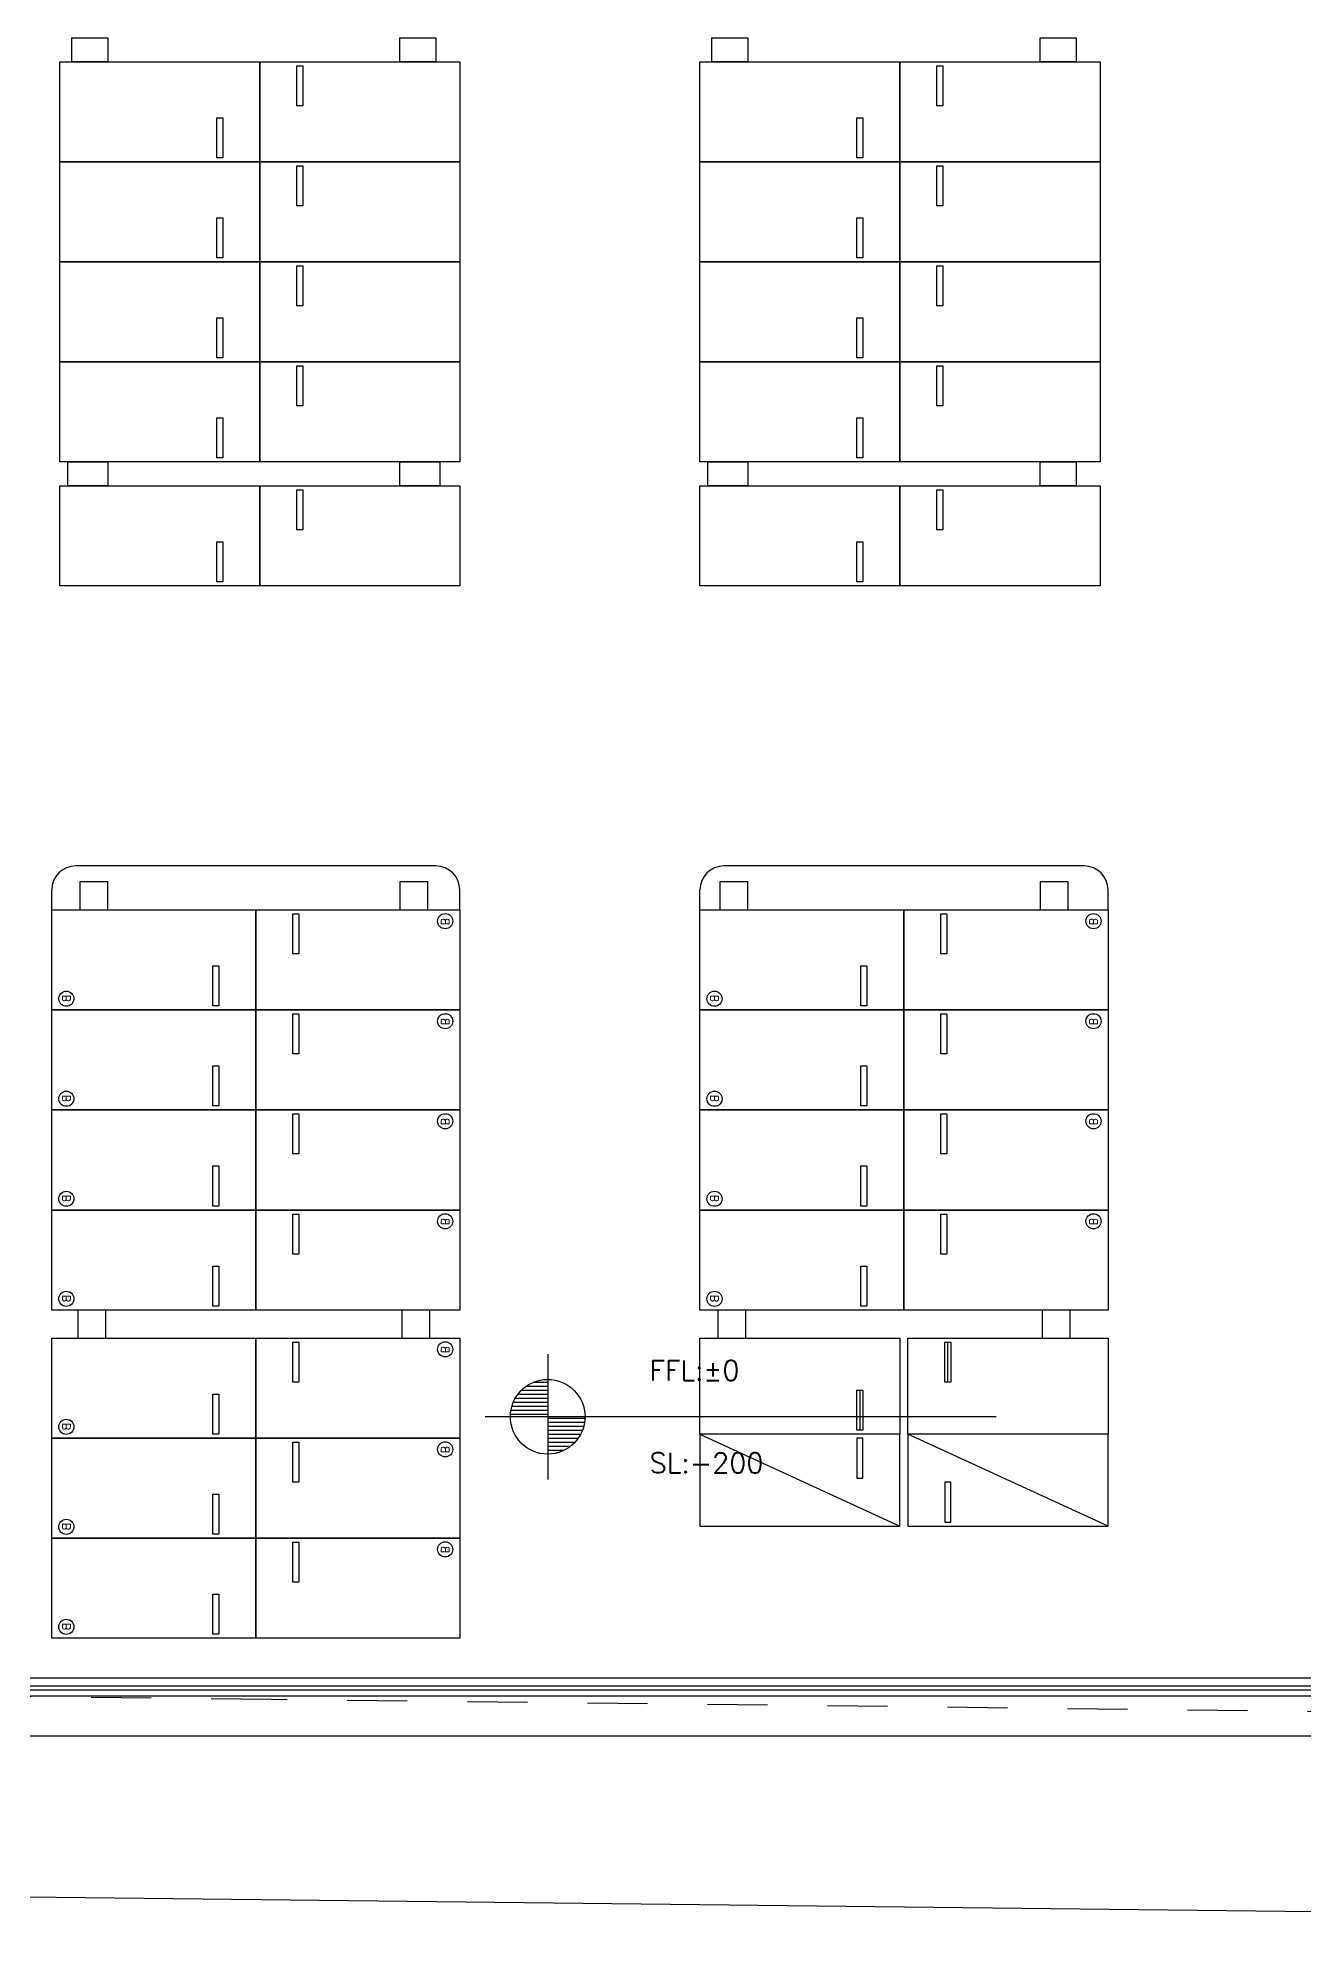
# Model space of a CAD drawing. Header units: millimetres. Extents: x -7614 to 421357, y 87385 to 341757.
# Drawn here: x 146771 to 178399, y 145100 to 192227 of the extents above; entities that cross this region are included whole.
import ezdxf
from ezdxf.enums import TextEntityAlignment as Align

# ---------------------------------------------------------------- set-up
doc = ezdxf.new("R2010")
doc.units = ezdxf.units.MM
doc.header["$LTSCALE"] = 600
doc.header["$MEASUREMENT"] = 0
doc.linetypes.add('HIDDEN', pattern=[2, 1, -1])
doc.layers.add('e-plan', color=9, linetype='CONTINUOUS')
doc.styles.add('kiahn', font='romans.shx', dxfattribs={"bigfont": 'cadhs.shx'})

msp = doc.modelspace()

# ---------------------------------------------------------------- linework, layer by layer
at = {"layer": 'e-plan', "ltscale": 0.5}
for p, q in [((147620, 191627), (147620, 192227)), ((147620, 192227), (148520, 192227)), ((148520, 192227), (148520, 191627)), ((155820, 191627), (155820, 192227)), ((155820, 192227), (156720, 192227)), ((156720, 192227), (156720, 191627)), ((163620, 191627), (163620, 192227)), ((163620, 192227), (164520, 192227)), ((164520, 192227), (164520, 191627)), ((171820, 191627), (171820, 192227)), ((171820, 192227), (172720, 192227)), ((172720, 192227), (172720, 191627)), ((148520, 191627), (147620, 191627)), ((156720, 191627), (155820, 191627)), ((164520, 191627), (163620, 191627)), ((172720, 191627), (171820, 191627)), ((147520, 181027), (147520, 181627)), ((147520, 181627), (148520, 181627)), ((148520, 181627), (148520, 181027)), ((155820, 181027), (155820, 181627)), ((155820, 181627), (156820, 181627)), ((156820, 181627), (156820, 181027)), ((163520, 181027), (163520, 181627)), ((163520, 181627), (164520, 181627)), ((164520, 181627), (164520, 181027)), ((171820, 181027), (171820, 181627)), ((171820, 181627), (172720, 181627)), ((172720, 181627), (172720, 181027)), ((148520, 181027), (147520, 181027)), ((156820, 181027), (155820, 181027)), ((164520, 181027), (163520, 181027)), ((172720, 181027), (171820, 181027))]:
    msp.add_line(p, q, dxfattribs=at)
at = {"layer": 'e-plan'}
for p, q in [((147320, 189127), (147320, 191627)), ((147320, 191627), (152320, 191627)), ((152320, 191627), (152320, 189127)), ((152320, 189127), (152320, 191627)), ((152320, 191627), (157320, 191627)), ((153245, 191527), (153395, 191527)), ((153245, 190527), (153245, 191527)), ((153395, 191527), (153395, 190527)), ((157320, 191627), (157320, 189127)), ((163320, 189127), (163320, 191627)), ((163320, 191627), (168320, 191627)), ((168320, 191627), (168320, 189127)), ((168320, 189127), (168320, 191627)), ((168320, 191627), (173320, 191627)), ((169245, 191527), (169395, 191527)), ((169245, 190527), (169245, 191527)), ((169395, 191527), (169395, 190527)), ((173320, 191627), (173320, 189127)), ((153395, 190527), (153245, 190527)), ((169395, 190527), (169245, 190527)), ((151245, 189227), (151245, 190227)), ((151245, 190227), (151395, 190227)), ((151395, 190227), (151395, 189227)), ((167245, 189227), (167245, 190227)), ((167245, 190227), (167395, 190227)), ((167395, 190227), (167395, 189227)), ((147320, 186627), (147320, 189127)), ((147320, 189127), (152320, 189127)), ((152320, 189127), (147320, 189127)), ((151395, 189227), (151245, 189227)), ((152320, 189127), (152320, 186627)), ((157320, 189127), (152320, 189127)), ((152320, 186627), (152320, 189127)), ((152320, 189127), (157320, 189127)), ((153245, 189027), (153395, 189027)), ((153245, 188027), (153245, 189027)), ((153395, 189027), (153395, 188027)), ((157320, 189127), (157320, 186627)), ((163320, 186627), (163320, 189127)), ((163320, 189127), (168320, 189127)), ((168320, 189127), (163320, 189127)), ((167395, 189227), (167245, 189227)), ((168320, 189127), (168320, 186627)), ((173320, 189127), (168320, 189127)), ((168320, 186627), (168320, 189127)), ((168320, 189127), (173320, 189127)), ((169245, 189027), (169395, 189027)), ((169245, 188027), (169245, 189027)), ((169395, 189027), (169395, 188027)), ((173320, 189127), (173320, 186627)), ((151245, 186727), (151245, 187727)), ((151245, 187727), (151395, 187727)), ((151395, 187727), (151395, 186727)), ((153395, 188027), (153245, 188027)), ((167245, 186727), (167245, 187727)), ((167245, 187727), (167395, 187727)), ((167395, 187727), (167395, 186727)), ((169395, 188027), (169245, 188027)), ((147320, 184127), (147320, 186627)), ((147320, 186627), (152320, 186627)), ((152320, 186627), (147320, 186627)), ((151395, 186727), (151245, 186727)), ((152320, 186627), (152320, 184127)), ((157320, 186627), (152320, 186627)), ((152320, 184127), (152320, 186627)), ((152320, 186627), (157320, 186627)), ((157320, 186627), (157320, 184127)), ((163320, 184127), (163320, 186627)), ((163320, 186627), (168320, 186627)), ((168320, 186627), (163320, 186627)), ((167395, 186727), (167245, 186727)), ((168320, 186627), (168320, 184127)), ((173320, 186627), (168320, 186627)), ((168320, 184127), (168320, 186627)), ((168320, 186627), (173320, 186627)), ((173320, 186627), (173320, 184127)), ((153245, 186527), (153395, 186527)), ((153245, 185527), (153245, 186527)), ((153395, 186527), (153395, 185527)), ((169245, 186527), (169395, 186527)), ((169245, 185527), (169245, 186527)), ((169395, 186527), (169395, 185527)), ((151245, 184227), (151245, 185227)), ((151245, 185227), (151395, 185227)), ((151395, 185227), (151395, 184227)), ((153395, 185527), (153245, 185527)), ((167245, 184227), (167245, 185227)), ((167245, 185227), (167395, 185227)), ((167395, 185227), (167395, 184227)), ((169395, 185527), (169245, 185527)), ((152320, 184127), (147320, 184127)), ((147320, 181627), (147320, 184127)), ((147320, 184127), (152320, 184127)), ((151395, 184227), (151245, 184227)), ((152320, 184127), (152320, 181627)), ((157320, 184127), (152320, 184127)), ((152320, 181627), (152320, 184127)), ((152320, 184127), (157320, 184127)), ((153245, 184027), (153395, 184027)), ((153245, 183027), (153245, 184027)), ((153395, 184027), (153395, 183027)), ((157320, 184127), (157320, 181627)), ((168320, 184127), (163320, 184127)), ((163320, 181627), (163320, 184127)), ((163320, 184127), (168320, 184127)), ((167395, 184227), (167245, 184227)), ((168320, 184127), (168320, 181627)), ((173320, 184127), (168320, 184127)), ((168320, 181627), (168320, 184127)), ((168320, 184127), (173320, 184127)), ((169245, 184027), (169395, 184027)), ((169245, 183027), (169245, 184027)), ((169395, 184027), (169395, 183027)), ((173320, 184127), (173320, 181627)), ((153395, 183027), (153245, 183027)), ((169395, 183027), (169245, 183027)), ((151245, 181727), (151245, 182727)), ((151245, 182727), (151395, 182727)), ((151395, 182727), (151395, 181727)), ((167245, 181727), (167245, 182727)), ((167245, 182727), (167395, 182727)), ((167395, 182727), (167395, 181727)), ((152320, 181627), (147320, 181627)), ((151395, 181727), (151245, 181727)), ((157320, 181627), (152320, 181627)), ((168320, 181627), (163320, 181627)), ((167395, 181727), (167245, 181727)), ((173320, 181627), (168320, 181627)), ((147320, 178527), (147320, 181027)), ((147320, 181027), (152320, 181027)), ((152320, 181027), (152320, 178527)), ((152320, 178527), (152320, 181027)), ((152320, 181027), (157320, 181027)), ((157320, 181027), (157320, 178527)), ((163320, 178527), (163320, 181027)), ((163320, 181027), (168320, 181027)), ((168320, 181027), (168320, 178527)), ((168320, 178527), (168320, 181027)), ((168320, 181027), (173320, 181027)), ((173320, 181027), (173320, 178527)), ((153245, 180927), (153395, 180927)), ((153245, 179927), (153245, 180927)), ((153395, 180927), (153395, 179927)), ((169245, 180927), (169395, 180927)), ((169245, 179927), (169245, 180927)), ((169395, 180927), (169395, 179927)), ((151245, 178627), (151245, 179627)), ((151245, 179627), (151395, 179627)), ((151395, 179627), (151395, 178627)), ((153395, 179927), (153245, 179927)), ((167245, 178627), (167245, 179627)), ((167245, 179627), (167395, 179627)), ((167395, 179627), (167395, 178627)), ((169395, 179927), (169245, 179927)), ((151395, 178627), (151245, 178627)), ((167395, 178627), (167245, 178627)), ((152320, 178527), (147320, 178527)), ((157320, 178527), (152320, 178527)), ((168320, 178527), (163320, 178527)), ((173320, 178527), (168320, 178527)), ((156720, 171527), (147720, 171527)), ((148520, 171127), (147820, 171127)), ((147820, 171127), (147820, 170427)), ((148520, 170427), (148520, 171127)), ((156520, 171127), (155820, 171127)), ((155820, 171127), (155820, 170427)), ((156520, 170427), (156520, 171127)), ((164520, 171127), (163820, 171127)), ((163820, 171127), (163820, 170427)), ((172920, 171527), (163920, 171527)), ((164520, 170427), (164520, 171127)), ((172520, 171127), (171820, 171127)), ((171820, 171127), (171820, 170427)), ((172520, 170427), (172520, 171127)), ((147120, 170427), (147120, 170927)), ((157320, 170427), (157320, 170927)), ((163320, 170427), (163320, 170927)), ((173520, 170427), (173520, 170927)), ((147120, 167927), (147120, 170427)), ((147120, 170427), (152220, 170427)), ((147820, 170427), (148520, 170427)), ((152220, 170427), (152220, 167927)), ((152220, 167927), (152220, 170427)), ((152220, 170427), (157320, 170427)), ((153145, 170327), (153295, 170327)), ((153145, 169327), (153145, 170327)), ((153295, 170327), (153295, 169327)), ((155820, 170427), (156520, 170427)), ((157320, 170427), (157320, 167927)), ((163320, 167927), (163320, 170427)), ((163320, 170427), (168420, 170427)), ((163820, 170427), (164520, 170427)), ((168420, 170427), (168420, 167927)), ((168420, 167927), (168420, 170427)), ((168420, 170427), (173520, 170427)), ((169345, 170327), (169495, 170327)), ((169345, 169327), (169345, 170327)), ((169495, 170327), (169495, 169327)), ((171820, 170427), (172520, 170427)), ((173520, 170427), (173520, 167927)), ((153295, 169327), (153145, 169327)), ((169495, 169327), (169345, 169327)), ((151145, 168027), (151145, 169027)), ((151145, 169027), (151295, 169027)), ((151295, 169027), (151295, 168027)), ((167345, 168027), (167345, 169027)), ((167345, 169027), (167495, 169027)), ((167495, 169027), (167495, 168027)), ((152220, 167927), (147120, 167927)), ((147120, 165427), (147120, 167927)), ((147120, 167927), (152220, 167927)), ((151295, 168027), (151145, 168027)), ((152220, 167927), (152220, 165427)), ((152220, 165427), (152220, 167927)), ((152220, 167927), (157320, 167927)), ((157320, 167927), (152220, 167927)), ((153145, 167827), (153295, 167827)), ((153145, 166827), (153145, 167827)), ((153295, 167827), (153295, 166827)), ((157320, 167927), (157320, 165427)), ((168420, 167927), (163320, 167927)), ((163320, 165427), (163320, 167927)), ((163320, 167927), (168420, 167927)), ((167495, 168027), (167345, 168027)), ((168420, 167927), (168420, 165427)), ((168420, 165427), (168420, 167927)), ((168420, 167927), (173520, 167927)), ((173520, 167927), (168420, 167927)), ((169345, 167827), (169495, 167827)), ((169345, 166827), (169345, 167827)), ((169495, 167827), (169495, 166827)), ((173520, 167927), (173520, 165427)), ((151145, 165527), (151145, 166527)), ((151145, 166527), (151295, 166527)), ((151295, 166527), (151295, 165527)), ((153295, 166827), (153145, 166827)), ((167345, 165527), (167345, 166527)), ((167345, 166527), (167495, 166527)), ((167495, 166527), (167495, 165527)), ((169495, 166827), (169345, 166827)), ((152220, 165427), (147120, 165427)), ((147120, 162927), (147120, 165427)), ((147120, 165427), (152220, 165427)), ((151295, 165527), (151145, 165527)), ((152220, 165427), (152220, 162927)), ((157320, 165427), (152220, 165427)), ((152220, 162927), (152220, 165427)), ((152220, 165427), (157320, 165427)), ((157320, 165427), (157320, 162927)), ((168420, 165427), (163320, 165427)), ((163320, 162927), (163320, 165427)), ((163320, 165427), (168420, 165427)), ((167495, 165527), (167345, 165527)), ((168420, 165427), (168420, 162927)), ((173520, 165427), (168420, 165427)), ((168420, 162927), (168420, 165427)), ((168420, 165427), (173520, 165427)), ((173520, 165427), (173520, 162927)), ((153145, 165327), (153295, 165327)), ((153145, 164327), (153145, 165327)), ((153295, 165327), (153295, 164327)), ((169345, 165327), (169495, 165327)), ((169345, 164327), (169345, 165327)), ((169495, 165327), (169495, 164327)), ((151145, 163027), (151145, 164027)), ((151145, 164027), (151295, 164027)), ((151295, 164027), (151295, 163027)), ((153295, 164327), (153145, 164327)), ((167345, 163027), (167345, 164027)), ((167345, 164027), (167495, 164027)), ((167495, 164027), (167495, 163027)), ((169495, 164327), (169345, 164327)), ((152220, 162927), (147120, 162927)), ((147120, 160427), (147120, 162927)), ((147120, 162927), (152220, 162927)), ((151295, 163027), (151145, 163027)), ((152220, 162927), (152220, 160427)), ((152220, 160427), (152220, 162927)), ((152220, 162927), (157320, 162927)), ((157320, 162927), (152220, 162927)), ((153145, 162827), (153295, 162827)), ((153145, 161827), (153145, 162827)), ((153295, 162827), (153295, 161827)), ((157320, 162927), (157320, 160427)), ((168420, 162927), (163320, 162927)), ((163320, 160427), (163320, 162927)), ((163320, 162927), (168420, 162927)), ((167495, 163027), (167345, 163027)), ((168420, 162927), (168420, 160427)), ((168420, 160427), (168420, 162927)), ((168420, 162927), (173520, 162927)), ((173520, 162927), (168420, 162927)), ((169345, 162827), (169495, 162827)), ((169345, 161827), (169345, 162827)), ((169495, 162827), (169495, 161827)), ((173520, 162927), (173520, 160427)), ((153295, 161827), (153145, 161827)), ((169495, 161827), (169345, 161827)), ((151145, 160527), (151145, 161527)), ((151145, 161527), (151295, 161527)), ((151295, 161527), (151295, 160527)), ((167345, 160527), (167345, 161527)), ((167345, 161527), (167495, 161527)), ((167495, 161527), (167495, 160527)), ((152220, 160427), (147120, 160427)), ((148470, 160427), (147770, 160427)), ((147770, 160427), (147770, 159727)), ((148470, 159727), (148470, 160427)), ((151295, 160527), (151145, 160527)), ((157320, 160427), (152220, 160427)), ((156570, 160427), (155870, 160427)), ((155870, 160427), (155870, 159727)), ((156570, 159727), (156570, 160427)), ((168420, 160427), (163320, 160427)), ((164470, 160427), (163770, 160427)), ((163770, 160427), (163770, 159727)), ((164470, 159727), (164470, 160427)), ((167495, 160527), (167345, 160527)), ((173520, 160427), (168420, 160427)), ((172570, 160427), (171870, 160427)), ((171870, 160427), (171870, 159727)), ((172570, 159727), (172570, 160427)), ((147120, 157227), (147120, 159727)), ((147120, 159727), (152220, 159727)), ((147770, 159727), (148470, 159727)), ((152220, 159727), (152220, 157227)), ((152220, 157227), (152220, 159727)), ((152220, 159727), (157320, 159727)), ((153145, 159627), (153295, 159627)), ((153145, 158627), (153145, 159627)), ((153295, 159627), (153295, 158627)), ((155870, 159727), (156570, 159727)), ((157320, 159727), (157320, 157227)), ((159516, 159326), (159516, 156192)), ((163320, 157327), (163320, 159727)), ((163320, 159727), (168320, 159727)), ((163770, 159727), (164470, 159727)), ((168320, 159727), (168320, 157327)), ((168520, 157327), (168520, 159727)), ((168520, 159727), (173520, 159727)), ((169445, 159627), (169595, 159627)), ((169445, 158627), (169445, 159627)), ((169520, 158627), (169520, 159627)), ((169595, 159627), (169595, 158627)), ((171870, 159727), (172570, 159727)), ((173520, 159727), (173520, 157327)), ((153295, 158627), (153145, 158627)), ((159516, 158417), (158854, 158417)), ((159516, 158517), (158971, 158517)), ((159516, 158617), (159148, 158617)), ((167245, 157427), (167245, 158427)), ((167245, 158427), (167395, 158427)), ((167320, 158427), (167320, 157427)), ((167395, 158427), (167395, 157427)), ((169595, 158627), (169445, 158627)), ((151145, 157327), (151145, 158327)), ((151145, 158327), (151295, 158327)), ((151295, 158327), (151295, 157327)), ((159516, 157917), (158596, 157917)), ((159516, 158017), (158619, 158017)), ((159516, 158117), (158654, 158117)), ((159516, 158217), (158703, 158217)), ((159516, 158317), (158768, 158317)), ((170724, 157759), (157950, 157759)), ((159516, 157817), (158585, 157817)), ((160449, 157717), (159516, 157717)), ((160439, 157617), (159516, 157617)), ((160418, 157517), (159516, 157517)), ((160385, 157417), (159516, 157417)), ((167395, 157427), (167245, 157427)), ((152220, 157227), (147120, 157227)), ((147120, 154727), (147120, 157227)), ((147120, 157227), (152220, 157227)), ((151295, 157327), (151145, 157327)), ((152220, 157227), (152220, 154727)), ((152220, 154727), (152220, 157227)), ((152220, 157227), (157320, 157227)), ((157320, 157227), (152220, 157227)), ((153145, 157127), (153295, 157127)), ((153145, 156127), (153145, 157127)), ((153295, 157127), (153295, 156127)), ((157320, 157227), (157320, 154727)), ((160338, 157317), (159516, 157317)), ((160276, 157217), (159516, 157217)), ((160194, 157117), (159516, 157117)), ((160082, 157017), (159516, 157017)), ((163320, 157327), (168320, 155027)), ((168320, 157327), (163320, 157327)), ((163320, 157327), (163320, 155027)), ((168320, 157327), (163320, 157327)), ((167395, 157227), (167245, 157227)), ((167245, 157227), (167245, 156227)), ((167395, 156227), (167395, 157227)), ((168320, 155027), (168320, 157327)), ((173520, 155027), (168520, 157327)), ((168520, 157327), (168520, 155027)), ((173520, 157327), (168520, 157327)), ((173520, 157327), (168520, 157327)), ((173520, 155027), (173520, 157327)), ((159918, 156917), (159516, 156917)), ((153295, 156127), (153145, 156127)), ((167245, 156227), (167395, 156227)), ((169595, 156127), (169445, 156127)), ((169445, 156127), (169445, 155127)), ((169595, 155127), (169595, 156127)), ((151145, 154827), (151145, 155827)), ((151145, 155827), (151295, 155827)), ((151295, 155827), (151295, 154827)), ((169445, 155127), (169595, 155127)), ((152220, 154727), (147120, 154727)), ((147120, 152227), (147120, 154727)), ((147120, 154727), (152220, 154727)), ((151295, 154827), (151145, 154827)), ((157320, 154727), (152220, 154727)), ((152220, 154727), (152220, 152227)), ((152220, 152227), (152220, 154727)), ((152220, 154727), (157320, 154727)), ((153145, 154627), (153295, 154627)), ((153145, 153627), (153145, 154627)), ((153295, 154627), (153295, 153627)), ((157320, 154727), (157320, 152227)), ((163320, 155027), (168320, 155027)), ((168520, 155027), (173520, 155027)), ((151145, 152327), (151145, 153327)), ((151145, 153327), (151295, 153327)), ((151295, 153327), (151295, 152327)), ((153295, 153627), (153145, 153627)), ((152220, 152227), (147120, 152227)), ((151295, 152327), (151145, 152327)), ((157320, 152227), (152220, 152227)), ((184670, 151227), (118270, 151227)), ((193720, 151027), (118270, 151027)), ((184670, 151027), (118270, 151027)), ((184670, 150927), (118270, 150927)), ((193770, 150777), (76970, 150777)), ((192770, 149777), (75970, 149777)), ((101156, 146286), (203947, 145100))]:
    msp.add_line(p, q, dxfattribs=at)
at = {"layer": 'e-plan', "linetype": 'HIDDEN', "ltscale": 2.5}
for p, q in [((152609, 150693), (101218, 151286)), ((204005, 150099), (152609, 150693))]:
    msp.add_line(p, q, dxfattribs=at)
at = {"layer": 'e-plan'}
for centre, radius in [((156955, 170145), 189), ((173155, 170145), 189), ((147486, 168208), 189), ((163686, 168208), 189), ((156955, 167645), 189), ((173155, 167645), 189), ((147486, 165708), 189), ((163686, 165708), 189), ((156955, 165145), 189), ((173155, 165145), 189), ((147486, 163208), 189), ((163686, 163208), 189), ((156955, 162645), 189), ((173155, 162645), 189), ((147486, 160708), 189), ((163686, 160708), 189), ((156955, 159445), 189), ((159516, 157759), 933), ((147486, 157508), 189), ((156955, 156945), 189), ((147486, 155008), 189), ((156955, 154445), 189), ((147486, 152508), 189)]:
    msp.add_circle(centre, radius, dxfattribs=at)
for centre, start, end in [((147720, 170927), 90, 180), ((156720, 170927), 0, 90), ((163920, 170927), 90, 180), ((172920, 170927), 0, 90)]:
    msp.add_arc(centre, 600, start, end, dxfattribs=at)

# ---------------------------------------------------------------- texts
at = {"layer": 'e-plan', "style": 'kiahn', "text_generation_flag": 4}
for rotation, p in [(90, (156854, 170046)), (90, (173054, 170046)), (270, (147587, 168307)), (270, (163787, 168307)), (90, (156854, 167546)), (90, (173054, 167546)), (270, (147587, 165807)), (270, (163787, 165807)), (90, (156854, 165046)), (90, (173054, 165046)), (270, (147587, 163307)), (270, (163787, 163307)), (90, (156854, 162546)), (90, (173054, 162546)), (270, (147587, 160807)), (270, (163787, 160807)), (90, (156854, 159346)), (270, (147587, 157607)), (90, (156854, 156846)), (270, (147587, 155107)), (90, (156854, 154346)), (270, (147587, 152607))]:
    msp.add_text('B', height=200, rotation=rotation, dxfattribs=at).set_placement(p)
at = {"layer": 'e-plan', "style": 'kiahn'}
for s, p in [('FFL:%%P0', (162061, 158918)), ('SL:-200', (162061, 156604))]:
    msp.add_text(s, height=500, dxfattribs=at).set_placement(p, align=Align.MIDDLE_LEFT)

doc.saveas('drawing.dxf')
